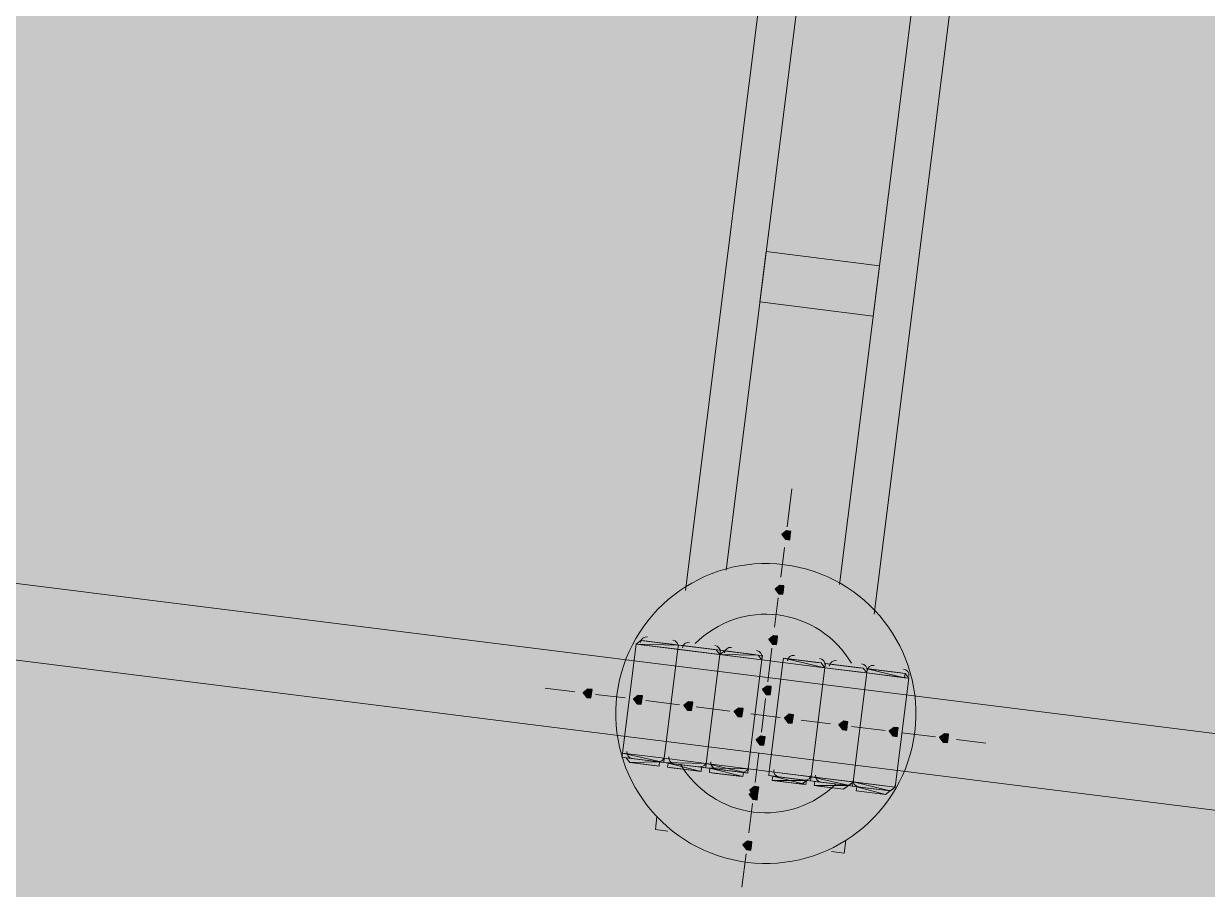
# Model space of a CAD drawing. Header units: metres. Extents: x -4 to 509425, y 7549 to 4732445.
# Drawn here: x 476014.522 to 476016.893, y 4719745.12 to 4719746.855 of the extents above; entities that cross this region are included whole.
import ezdxf

# ---------------------------------------------------------------- set-up
doc = ezdxf.new("R2010")
doc.units = ezdxf.units.M
doc.header["$LTSCALE"] = 0.01
doc.header["$MEASUREMENT"] = 0
doc.layers.get('0').update_dxf_attribs({"lineweight": 0})
doc.layers.add('_SUBESTACIÓN', color=1, linetype='Continuous')
doc.layers.add('SUBESTACION LA VID', color=253, linetype='Continuous')

# ---------------------------------------------------------------- blocks, each defined once
blk = doc.blocks.new('A$Cfff6051d')
at = {"layer": 'SUBESTACION LA VID', "transparency": 33554687}
h = blk.add_hatch(color=256, dxfattribs=at)
h.dxf.hatch_style = 2
h.paths.add_polyline_path([(476016.0575, 4719745.8291), (476016.0586, 4719745.8375), (476016.0502, 4719745.8385), (476016.0407, 4719745.8312), (476016.0481, 4719745.8217), (476016.0565, 4719745.8207)])
h = blk.add_hatch(color=256, dxfattribs=at)
h.dxf.hatch_style = 2
h.paths.add_polyline_path([(476016.0575, 4719745.8291), (476016.0586, 4719745.8375), (476016.0502, 4719745.8385), (476016.0407, 4719745.8312), (476016.0481, 4719745.8217), (476016.0565, 4719745.8207)])
h = blk.add_hatch(color=256, dxfattribs=at)
h.dxf.hatch_style = 2
h.paths.add_polyline_path([(476016.0438, 4719745.7199), (476016.0449, 4719745.7283), (476016.0365, 4719745.7293), (476016.027, 4719745.722), (476016.0344, 4719745.7125), (476016.0428, 4719745.7115)])
h = blk.add_hatch(color=256, dxfattribs=at)
h.dxf.hatch_style = 2
h.paths.add_polyline_path([(476016.0438, 4719745.7199), (476016.0449, 4719745.7283), (476016.0365, 4719745.7293), (476016.027, 4719745.722), (476016.0344, 4719745.7125), (476016.0428, 4719745.7115)])
h = blk.add_hatch(color=256, dxfattribs=at)
h.dxf.hatch_style = 2
h.paths.add_polyline_path([(476016.0312, 4719745.6191), (476016.0322, 4719745.6275), (476016.0238, 4719745.6285), (476016.0144, 4719745.6212), (476016.0217, 4719745.6117), (476016.0301, 4719745.6107)])
h = blk.add_hatch(color=256, dxfattribs=at)
h.dxf.hatch_style = 2
h.paths.add_polyline_path([(476016.0312, 4719745.6191), (476016.0322, 4719745.6275), (476016.0238, 4719745.6285), (476016.0144, 4719745.6212), (476016.0217, 4719745.6117), (476016.0301, 4719745.6107)])
h = blk.add_hatch(color=256, dxfattribs=at)
h.dxf.hatch_style = 2
h.paths.add_polyline_path([(476016.0186, 4719745.5183), (476016.0196, 4719745.5267), (476016.0112, 4719745.5277), (476016.0018, 4719745.5204), (476016.0091, 4719745.5109), (476016.0175, 4719745.5099)])
h = blk.add_hatch(color=256, dxfattribs=at)
h.dxf.hatch_style = 2
h.paths.add_polyline_path([(476016.0186, 4719745.5183), (476016.0196, 4719745.5267), (476016.0112, 4719745.5277), (476016.0018, 4719745.5204), (476016.0091, 4719745.5109), (476016.0175, 4719745.5099)])
h = blk.add_hatch(color=256, dxfattribs=at)
h.dxf.hatch_style = 2
h.paths.add_polyline_path([(476015.6594, 4719745.5121), (476015.6605, 4719745.5205), (476015.6521, 4719745.5215), (476015.6426, 4719745.5142), (476015.65, 4719745.5047), (476015.6584, 4719745.5037)])
h = blk.add_hatch(color=256, dxfattribs=at)
h.dxf.hatch_style = 2
h.paths.add_polyline_path([(476015.6594, 4719745.5121), (476015.6605, 4719745.5205), (476015.6521, 4719745.5215), (476015.6426, 4719745.5142), (476015.65, 4719745.5047), (476015.6584, 4719745.5037)])
h = blk.add_hatch(color=256, dxfattribs=at)
h.dxf.hatch_style = 2
h.paths.add_polyline_path([(476015.7602, 4719745.4995), (476015.7613, 4719745.5079), (476015.7529, 4719745.5089), (476015.7434, 4719745.5016), (476015.7508, 4719745.4921), (476015.7592, 4719745.4911)])
h = blk.add_hatch(color=256, dxfattribs=at)
h.dxf.hatch_style = 2
h.paths.add_polyline_path([(476015.7602, 4719745.4995), (476015.7613, 4719745.5079), (476015.7529, 4719745.5089), (476015.7434, 4719745.5016), (476015.7508, 4719745.4921), (476015.7592, 4719745.4911)])
h = blk.add_hatch(color=256, dxfattribs=at)
h.dxf.hatch_style = 2
h.paths.add_polyline_path([(476015.861, 4719745.4868), (476015.8621, 4719745.4952), (476015.8537, 4719745.4963), (476015.8442, 4719745.4889), (476015.8516, 4719745.4795), (476015.86, 4719745.4784)])
h = blk.add_hatch(color=256, dxfattribs=at)
h.dxf.hatch_style = 2
h.paths.add_polyline_path([(476015.861, 4719745.4868), (476015.8621, 4719745.4952), (476015.8537, 4719745.4963), (476015.8442, 4719745.4889), (476015.8516, 4719745.4795), (476015.86, 4719745.4784)])
h = blk.add_hatch(color=256, dxfattribs=at)
h.dxf.hatch_style = 2
h.paths.add_polyline_path([(476015.9618, 4719745.4742), (476015.9629, 4719745.4826), (476015.9545, 4719745.4836), (476015.945, 4719745.4763), (476015.9524, 4719745.4668), (476015.9608, 4719745.4658)])
h = blk.add_hatch(color=256, dxfattribs=at)
h.dxf.hatch_style = 2
h.paths.add_polyline_path([(476015.9618, 4719745.4742), (476015.9629, 4719745.4826), (476015.9545, 4719745.4836), (476015.945, 4719745.4763), (476015.9524, 4719745.4668), (476015.9608, 4719745.4658)])
h = blk.add_hatch(color=256, dxfattribs=at)
h.dxf.hatch_style = 2
h.paths.add_polyline_path([(476016.0626, 4719745.4615), (476016.0637, 4719745.4699), (476016.0553, 4719745.471), (476016.0458, 4719745.4636), (476016.0532, 4719745.4542), (476016.0616, 4719745.4531)])
h = blk.add_hatch(color=256, dxfattribs=at)
h.dxf.hatch_style = 2
h.paths.add_polyline_path([(476016.0626, 4719745.4615), (476016.0637, 4719745.4699), (476016.0553, 4719745.471), (476016.0458, 4719745.4636), (476016.0532, 4719745.4542), (476016.0616, 4719745.4531)])
h = blk.add_hatch(color=256, dxfattribs=at)
h.dxf.hatch_style = 2
h.paths.add_polyline_path([(476016.1718, 4719745.4478), (476016.1729, 4719745.4562), (476016.1645, 4719745.4573), (476016.155, 4719745.45), (476016.1624, 4719745.4405), (476016.1708, 4719745.4394)])
h = blk.add_hatch(color=256, dxfattribs=at)
h.dxf.hatch_style = 2
h.paths.add_polyline_path([(476016.1718, 4719745.4478), (476016.1729, 4719745.4562), (476016.1645, 4719745.4573), (476016.155, 4719745.45), (476016.1624, 4719745.4405), (476016.1708, 4719745.4394)])
h = blk.add_hatch(color=256, dxfattribs=at)
h.dxf.hatch_style = 2
h.paths.add_polyline_path([(476016.0059, 4719745.4175), (476016.007, 4719745.4259), (476015.9986, 4719745.4269), (476015.9891, 4719745.4196), (476015.9965, 4719745.4101), (476016.0049, 4719745.4091)])
h = blk.add_hatch(color=256, dxfattribs=at)
h.dxf.hatch_style = 2
h.paths.add_polyline_path([(476016.0059, 4719745.4175), (476016.007, 4719745.4259), (476015.9986, 4719745.4269), (476015.9891, 4719745.4196), (476015.9965, 4719745.4101), (476016.0049, 4719745.4091)])
h = blk.add_hatch(color=256, dxfattribs=at)
h.dxf.hatch_style = 2
h.paths.add_polyline_path([(476016.2726, 4719745.4352), (476016.2737, 4719745.4436), (476016.2653, 4719745.4447), (476016.2558, 4719745.4373), (476016.2632, 4719745.4279), (476016.2716, 4719745.4268)])
h = blk.add_hatch(color=256, dxfattribs=at)
h.dxf.hatch_style = 2
h.paths.add_polyline_path([(476016.2726, 4719745.4352), (476016.2737, 4719745.4436), (476016.2653, 4719745.4447), (476016.2558, 4719745.4373), (476016.2632, 4719745.4279), (476016.2716, 4719745.4268)])
h = blk.add_hatch(color=256, dxfattribs=at)
h.dxf.hatch_style = 2
h.paths.add_polyline_path([(476016.3735, 4719745.4226), (476016.3745, 4719745.431), (476016.3661, 4719745.432), (476016.3567, 4719745.4247), (476016.364, 4719745.4152), (476016.3724, 4719745.4142)])
h = blk.add_hatch(color=256, dxfattribs=at)
h.dxf.hatch_style = 2
h.paths.add_polyline_path([(476016.3735, 4719745.4226), (476016.3745, 4719745.431), (476016.3661, 4719745.432), (476016.3567, 4719745.4247), (476016.364, 4719745.4152), (476016.3724, 4719745.4142)])
h = blk.add_hatch(color=256, dxfattribs=at)
h.dxf.hatch_style = 2
h.paths.add_polyline_path([(476015.9922, 4719745.3083), (476015.9933, 4719745.3167), (476015.9849, 4719745.3177), (476015.9754, 4719745.3104), (476015.9828, 4719745.3009), (476015.9912, 4719745.2999)])
h = blk.add_hatch(color=256, dxfattribs=at)
h.dxf.hatch_style = 2
h.paths.add_polyline_path([(476015.9933, 4719745.3167), (476015.9943, 4719745.3251), (476015.9859, 4719745.3261), (476015.9765, 4719745.3188), (476015.9838, 4719745.3093), (476015.9922, 4719745.3083)])
h = blk.add_hatch(color=256, dxfattribs=at)
h.dxf.hatch_style = 2
h.paths.add_polyline_path([(476015.9796, 4719745.2074), (476015.9806, 4719745.2158), (476015.9722, 4719745.2169), (476015.9628, 4719745.2096), (476015.9701, 4719745.2001), (476015.9785, 4719745.199)])
h = blk.add_hatch(color=256, dxfattribs=at)
h.dxf.hatch_style = 2
h.paths.add_polyline_path([(476015.9796, 4719745.2074), (476015.9806, 4719745.2158), (476015.9722, 4719745.2169), (476015.9628, 4719745.2096), (476015.9701, 4719745.2001), (476015.9785, 4719745.199)])
at = {"layer": 'SUBESTACION LA VID', "lineweight": 15}
for p, q in [((476070.5903, 4719738.7022), (475974.8433, 4719750.706)), ((476070.5713, 4719738.551), (475974.8243, 4719750.5548)), ((476015.8475, 4719745.7189), (476016.2255, 4719748.7346)), ((476015.8475, 4719745.7189), (476016.2255, 4719748.7346)), ((476016.2959, 4719748.6831), (476015.9294, 4719745.7598)), ((476016.2959, 4719748.6831), (476015.9294, 4719745.7598)), ((476016.2255, 4719745.6715), (476016.6036, 4719748.6872)), ((476016.2255, 4719745.6715), (476016.6036, 4719748.6872)), ((476016.5227, 4719748.6547), (476016.1562, 4719745.7314)), ((476016.5227, 4719748.6547), (476016.1562, 4719745.7314)), ((476016.0607, 4719745.9225), (476016.0512, 4719745.8469)), ((476016.0607, 4719745.9225), (476016.0512, 4719745.8469)), ((476016.046, 4719745.8049), (476016.0386, 4719745.7461)), ((476016.046, 4719745.8049), (476016.0386, 4719745.7461)), ((476016.0333, 4719745.7041), (476016.026, 4719745.6453)), ((476016.0333, 4719745.7041), (476016.026, 4719745.6453)), ((476015.817, 4719745.6118), (476015.7666, 4719745.6181)), ((476015.817, 4719745.6118), (476015.7666, 4719745.6181)), ((476015.7487, 4719745.6118), (476015.7213, 4719745.3934)), ((476015.7487, 4719745.6118), (476015.7213, 4719745.3934)), ((476015.8327, 4719745.6013), (476015.8053, 4719745.3829)), ((476015.8053, 4719745.3829), (476015.8327, 4719745.6013)), ((476015.8327, 4719745.6013), (476015.8053, 4719745.3829)), ((476015.8053, 4719745.3829), (476015.8327, 4719745.6013)), ((476015.901, 4719745.6013), (476015.8506, 4719745.6076)), ((476015.901, 4719745.6013), (476015.8506, 4719745.6076)), ((476015.985, 4719745.5907), (476015.9346, 4719745.597)), ((476015.985, 4719745.5907), (476015.9346, 4719745.597)), ((476016.0207, 4719745.6033), (476016.0123, 4719745.5361)), ((476016.0207, 4719745.6033), (476016.0123, 4719745.5361)), ((476015.9167, 4719745.5908), (476015.8893, 4719745.3723)), ((476015.8893, 4719745.3723), (476015.9167, 4719745.5908)), ((476015.9167, 4719745.5908), (476015.8893, 4719745.3723)), ((476015.8893, 4719745.3723), (476015.9167, 4719745.5908)), ((476015.9733, 4719745.3618), (476016.0007, 4719745.5802)), ((476015.9733, 4719745.3618), (476016.0007, 4719745.5802)), ((476016.0153, 4719745.3565), (476016.0427, 4719745.575)), ((476016.0153, 4719745.3565), (476016.0427, 4719745.575)), ((476016.0606, 4719745.5812), (476016.111, 4719745.5749)), ((476016.0606, 4719745.5812), (476016.111, 4719745.5749)), ((476016.1446, 4719745.5707), (476016.195, 4719745.5644)), ((476016.1446, 4719745.5707), (476016.195, 4719745.5644)), ((476016.1267, 4719745.5644), (476016.0994, 4719745.346)), ((476016.0994, 4719745.346), (476016.1267, 4719745.5644)), ((476016.1267, 4719745.5644), (476016.0994, 4719745.346)), ((476016.0994, 4719745.346), (476016.1267, 4719745.5644)), ((476016.2107, 4719745.5539), (476016.1834, 4719745.3355)), ((476016.1834, 4719745.3355), (476016.2107, 4719745.5539)), ((476016.2107, 4719745.5539), (476016.1834, 4719745.3355)), ((476016.1834, 4719745.3355), (476016.2107, 4719745.5539)), ((476016.2202, 4719745.5612), (476016.279, 4719745.5539)), ((476016.2202, 4719745.5612), (476016.279, 4719745.5539)), ((476015.6258, 4719745.5163), (476015.567, 4719745.5237)), ((476015.6258, 4719745.5163), (476015.567, 4719745.5237)), ((476016.2947, 4719745.5434), (476016.2674, 4719745.325)), ((476016.2947, 4719745.5434), (476016.2674, 4719745.325)), ((476015.7266, 4719745.5037), (476015.6678, 4719745.511)), ((476015.7266, 4719745.5037), (476015.6678, 4719745.511)), ((476015.8358, 4719745.49), (476015.7686, 4719745.4984)), ((476015.8358, 4719745.49), (476015.7686, 4719745.4984)), ((476016.008, 4719745.5025), (476015.9996, 4719745.4353)), ((476016.008, 4719745.5025), (476015.9996, 4719745.4353)), ((476015.9366, 4719745.4773), (476015.8694, 4719745.4858)), ((476015.9366, 4719745.4773), (476015.8694, 4719745.4858)), ((476016.0374, 4719745.4647), (476015.9786, 4719745.4721)), ((476016.0374, 4719745.4647), (476015.9786, 4719745.4721)), ((476016.1382, 4719745.4521), (476016.0794, 4719745.4594)), ((476016.1382, 4719745.4521), (476016.0794, 4719745.4594)), ((476016.2474, 4719745.4384), (476016.1802, 4719745.4468)), ((476016.2474, 4719745.4384), (476016.1802, 4719745.4468)), ((476016.3483, 4719745.4257), (476016.281, 4719745.4342)), ((476016.3483, 4719745.4257), (476016.281, 4719745.4342)), ((476016.4491, 4719745.4131), (476016.3903, 4719745.4205)), ((476016.4491, 4719745.4131), (476016.3903, 4719745.4205)), ((476015.9944, 4719745.3933), (476015.987, 4719745.3345)), ((476015.9944, 4719745.3933), (476015.987, 4719745.3345)), ((476015.736, 4719745.3745), (476015.7864, 4719745.3682)), ((476015.736, 4719745.3745), (476015.7864, 4719745.3682)), ((476015.82, 4719745.364), (476015.8704, 4719745.3577)), ((476015.82, 4719745.364), (476015.8704, 4719745.3577)), ((476015.904, 4719745.3534), (476015.9544, 4719745.3471)), ((476015.904, 4719745.3534), (476015.9544, 4719745.3471)), ((476016.0804, 4719745.3313), (476016.03, 4719745.3376)), ((476016.0804, 4719745.3313), (476016.03, 4719745.3376)), ((476016.1644, 4719745.3208), (476016.114, 4719745.3271)), ((476016.1644, 4719745.3208), (476016.114, 4719745.3271)), ((476016.2485, 4719745.3103), (476016.1896, 4719745.3176)), ((476016.2485, 4719745.3103), (476016.1896, 4719745.3176)), ((476015.9817, 4719745.2925), (476015.9743, 4719745.2337)), ((476015.9817, 4719745.2925), (476015.9743, 4719745.2337)), ((476015.9691, 4719745.1917), (476015.9607, 4719745.1245)), ((476015.9691, 4719745.1917), (476015.9607, 4719745.1245))]:
    blk.add_line(p, q, dxfattribs=at)
at = {"layer": 'SUBESTACION LA VID', "lineweight": 0}
for p, q in [((476015.7582, 4719745.6192), (476015.8254, 4719745.6107)), ((476015.7582, 4719745.6192), (476015.8254, 4719745.6107)), ((476015.7582, 4719745.6192), (476015.8254, 4719745.6107)), ((476015.7582, 4719745.6192), (476015.8254, 4719745.6107)), ((476015.7582, 4719745.6192), (476015.8254, 4719745.6107)), ((476015.7582, 4719745.6192), (476015.817, 4719745.6118)), ((476015.7582, 4719745.6192), (476015.8254, 4719745.6107)), ((476015.7582, 4719745.6192), (476015.8254, 4719745.6107)), ((476015.7582, 4719745.6192), (476015.8254, 4719745.6107)), ((476015.7582, 4719745.6192), (476015.8254, 4719745.6107)), ((476015.7582, 4719745.6192), (476015.8254, 4719745.6107)), ((476015.7582, 4719745.6192), (476015.817, 4719745.6118)), ((476015.8422, 4719745.6086), (476015.9094, 4719745.6002)), ((476015.8422, 4719745.6086), (476015.9094, 4719745.6002)), ((476015.8422, 4719745.6086), (476015.9094, 4719745.6002)), ((476015.8422, 4719745.6086), (476015.9094, 4719745.6002)), ((476015.8422, 4719745.6086), (476015.9094, 4719745.6002)), ((476015.8422, 4719745.6086), (476015.9094, 4719745.6002)), ((476015.8422, 4719745.6086), (476015.9094, 4719745.6002)), ((476015.8422, 4719745.6086), (476015.9094, 4719745.6002)), ((476015.8422, 4719745.6086), (476015.9094, 4719745.6002)), ((476015.8422, 4719745.6086), (476015.9094, 4719745.6002)), ((476015.9178, 4719745.5992), (476015.9934, 4719745.5897)), ((476015.9178, 4719745.5992), (476015.9934, 4719745.5897)), ((476015.9262, 4719745.5981), (476015.9934, 4719745.5897)), ((476015.9262, 4719745.5981), (476015.9934, 4719745.5897)), ((476015.9262, 4719745.5981), (476015.9934, 4719745.5897)), ((476015.9262, 4719745.5981), (476015.9934, 4719745.5897)), ((476015.9262, 4719745.5981), (476015.9934, 4719745.5897)), ((476015.9262, 4719745.5981), (476015.985, 4719745.5907)), ((476015.9262, 4719745.5981), (476015.9934, 4719745.5897)), ((476015.9262, 4719745.5981), (476015.9934, 4719745.5897)), ((476015.9262, 4719745.5981), (476015.9934, 4719745.5897)), ((476015.9262, 4719745.5981), (476015.9934, 4719745.5897)), ((476015.9262, 4719745.5981), (476015.9934, 4719745.5897)), ((476015.9262, 4719745.5981), (476015.985, 4719745.5907)), ((476015.9167, 4719745.5908), (476016.0007, 4719745.5802)), ((476015.9167, 4719745.5908), (476016.0007, 4719745.5802)), ((476015.9167, 4719745.5908), (476016.0007, 4719745.5802)), ((476015.9167, 4719745.5908), (476015.9934, 4719745.5897)), ((476015.9167, 4719745.5908), (476016.0007, 4719745.5802)), ((476015.9167, 4719745.5908), (476016.0007, 4719745.5802)), ((476015.9167, 4719745.5908), (476016.0007, 4719745.5802)), ((476015.9167, 4719745.5908), (476015.9934, 4719745.5897)), ((476016.0427, 4719745.575), (476016.1267, 4719745.5644)), ((476016.0427, 4719745.575), (476016.1267, 4719745.5644)), ((476016.0438, 4719745.5834), (476016.1267, 4719745.5644)), ((476016.0438, 4719745.5834), (476016.1194, 4719745.5739)), ((476016.0438, 4719745.5834), (476016.1267, 4719745.5644)), ((476016.0438, 4719745.5834), (476016.1194, 4719745.5739)), ((476016.0522, 4719745.5823), (476016.1194, 4719745.5739)), ((476016.0522, 4719745.5823), (476016.1194, 4719745.5739)), ((476016.0522, 4719745.5823), (476016.1194, 4719745.5739)), ((476016.0522, 4719745.5823), (476016.111, 4719745.5749)), ((476016.0522, 4719745.5823), (476016.111, 4719745.5749)), ((476016.0522, 4719745.5823), (476016.1194, 4719745.5739)), ((476016.0522, 4719745.5823), (476016.1194, 4719745.5739)), ((476016.0522, 4719745.5823), (476016.1194, 4719745.5739)), ((476016.0522, 4719745.5823), (476016.111, 4719745.5749)), ((476016.0522, 4719745.5823), (476016.111, 4719745.5749)), ((476016.0606, 4719745.5812), (476016.111, 4719745.5749)), ((476016.0606, 4719745.5812), (476016.111, 4719745.5749)), ((476016.1278, 4719745.5728), (476016.2034, 4719745.5633)), ((476016.1278, 4719745.5728), (476016.2034, 4719745.5633)), ((476016.1278, 4719745.5728), (476016.2034, 4719745.5633)), ((476016.1278, 4719745.5728), (476016.2034, 4719745.5633)), ((476016.1278, 4719745.5728), (476016.2034, 4719745.5633)), ((476016.1278, 4719745.5728), (476016.2034, 4719745.5633)), ((476016.1362, 4719745.5718), (476016.2034, 4719745.5633)), ((476016.1362, 4719745.5718), (476016.2034, 4719745.5633)), ((476016.1362, 4719745.5718), (476016.195, 4719745.5644)), ((476016.1362, 4719745.5718), (476016.195, 4719745.5644)), ((476016.1362, 4719745.5718), (476016.2034, 4719745.5633)), ((476016.1362, 4719745.5718), (476016.2034, 4719745.5633)), ((476016.1362, 4719745.5718), (476016.195, 4719745.5644)), ((476016.1362, 4719745.5718), (476016.195, 4719745.5644)), ((476016.1446, 4719745.5707), (476016.195, 4719745.5644)), ((476016.1446, 4719745.5707), (476016.195, 4719745.5644)), ((476016.1267, 4719745.5644), (476016.2107, 4719745.5539)), ((476016.1267, 4719745.5644), (476016.2023, 4719745.5549)), ((476016.1267, 4719745.5644), (476016.2107, 4719745.5539)), ((476016.1267, 4719745.5644), (476016.2023, 4719745.5549)), ((476016.2107, 4719745.5539), (476016.2947, 4719745.5434)), ((476016.2107, 4719745.5539), (476016.2947, 4719745.5434)), ((476016.2107, 4719745.5539), (476016.2947, 4719745.5434)), ((476016.2107, 4719745.5539), (476016.2947, 4719745.5434)), ((476016.2118, 4719745.5623), (476016.2874, 4719745.5528)), ((476016.2118, 4719745.5623), (476016.2874, 4719745.5528)), ((476016.2118, 4719745.5623), (476016.2863, 4719745.5444)), ((476016.2118, 4719745.5623), (476016.2874, 4719745.5528)), ((476016.2202, 4719745.5612), (476016.2874, 4719745.5528)), ((476016.2202, 4719745.5612), (476016.279, 4719745.5539)), ((476016.2202, 4719745.5612), (476016.279, 4719745.5539)), ((476016.2202, 4719745.5612), (476016.279, 4719745.5539)), ((476016.2202, 4719745.5612), (476016.2874, 4719745.5528)), ((476016.2202, 4719745.5612), (476016.279, 4719745.5539)), ((476016.2202, 4719745.5612), (476016.279, 4719745.5539)), ((476016.2202, 4719745.5612), (476016.279, 4719745.5539)), ((476015.8043, 4719745.3745), (476015.7213, 4719745.3934)), ((476015.8043, 4719745.3745), (476015.7213, 4719745.3934)), ((476015.7959, 4719745.3755), (476015.7287, 4719745.384)), ((476015.7959, 4719745.3755), (476015.7287, 4719745.384)), ((476015.7959, 4719745.3755), (476015.7287, 4719745.384)), ((476015.7959, 4719745.3755), (476015.7287, 4719745.384)), ((476015.7959, 4719745.3755), (476015.7287, 4719745.384)), ((476015.7959, 4719745.3755), (476015.7287, 4719745.384)), ((476015.8893, 4719745.3723), (476015.8053, 4719745.3829)), ((476015.8893, 4719745.3723), (476015.8053, 4719745.3829)), ((476015.7959, 4719745.3755), (476015.736, 4719745.3745)), ((476015.7959, 4719745.3755), (476015.736, 4719745.3745)), ((476015.8883, 4719745.3639), (476015.8043, 4719745.3745)), ((476015.8883, 4719745.3639), (476015.8043, 4719745.3745)), ((476015.8893, 4719745.3723), (476015.8043, 4719745.3745)), ((476015.8883, 4719745.3639), (476015.8043, 4719745.3745)), ((476015.8883, 4719745.3639), (476015.8043, 4719745.3745)), ((476015.8893, 4719745.3723), (476015.8043, 4719745.3745)), ((476015.8704, 4719745.3577), (476015.8116, 4719745.365)), ((476015.8788, 4719745.3566), (476015.8116, 4719745.365)), ((476015.8704, 4719745.3577), (476015.8116, 4719745.365)), ((476015.8788, 4719745.3566), (476015.8116, 4719745.365)), ((476015.8788, 4719745.3566), (476015.8127, 4719745.3734)), ((476015.8799, 4719745.365), (476015.8127, 4719745.3734)), ((476015.8799, 4719745.365), (476015.8127, 4719745.3734)), ((476015.8799, 4719745.365), (476015.8127, 4719745.3734)), ((476015.8788, 4719745.3566), (476015.8127, 4719745.3734)), ((476015.8799, 4719745.365), (476015.8127, 4719745.3734)), ((476015.8799, 4719745.365), (476015.8127, 4719745.3734)), ((476015.8799, 4719745.365), (476015.8127, 4719745.3734)), ((476015.9639, 4719745.3545), (476015.8883, 4719745.3639)), ((476015.9723, 4719745.3534), (476015.8883, 4719745.3639)), ((476015.9733, 4719745.3618), (476015.8883, 4719745.3639)), ((476015.9639, 4719745.3545), (476015.8883, 4719745.3639)), ((476015.9639, 4719745.3545), (476015.8883, 4719745.3639)), ((476015.9723, 4719745.3534), (476015.8883, 4719745.3639)), ((476015.9723, 4719745.3534), (476015.8883, 4719745.3639)), ((476015.9733, 4719745.3618), (476015.8893, 4719745.3723)), ((476015.9628, 4719745.3461), (476015.8967, 4719745.3629)), ((476015.9639, 4719745.3545), (476015.8967, 4719745.3629)), ((476015.9639, 4719745.3545), (476015.8967, 4719745.3629)), ((476015.9639, 4719745.3545), (476015.8967, 4719745.3629)), ((476015.9628, 4719745.3461), (476015.8967, 4719745.3629)), ((476015.9639, 4719745.3545), (476015.8967, 4719745.3629)), ((476015.9639, 4719745.3545), (476015.8967, 4719745.3629)), ((476016.0983, 4719745.3376), (476016.0143, 4719745.3481)), ((476016.0983, 4719745.3376), (476016.0143, 4719745.3481)), ((476016.0804, 4719745.3313), (476016.0216, 4719745.3387)), ((476016.0804, 4719745.3313), (476016.0216, 4719745.3387)), ((476016.0899, 4719745.3387), (476016.0227, 4719745.3471)), ((476016.0899, 4719745.3387), (476016.0227, 4719745.3471)), ((476016.0899, 4719745.3387), (476016.0227, 4719745.3471)), ((476016.0899, 4719745.3387), (476016.0227, 4719745.3471)), ((476016.1739, 4719745.3281), (476016.0983, 4719745.3376)), ((476016.1739, 4719745.3281), (476016.0983, 4719745.3376)), ((476016.1739, 4719745.3281), (476016.0983, 4719745.3376)), ((476016.1739, 4719745.3281), (476016.0983, 4719745.3376)), ((476016.1739, 4719745.3281), (476016.0983, 4719745.3376)), ((476016.1739, 4719745.3281), (476016.0983, 4719745.3376)), ((476016.1644, 4719745.3208), (476016.1056, 4719745.3282)), ((476016.1739, 4719745.3281), (476016.1056, 4719745.3282)), ((476016.1644, 4719745.3208), (476016.1056, 4719745.3282)), ((476016.1739, 4719745.3281), (476016.1056, 4719745.3282)), ((476016.1644, 4719745.3208), (476016.114, 4719745.3271)), ((476016.1644, 4719745.3208), (476016.114, 4719745.3271)), ((476016.2579, 4719745.3176), (476016.1823, 4719745.3271)), ((476016.2579, 4719745.3176), (476016.1823, 4719745.3271)), ((476016.2579, 4719745.3176), (476016.1823, 4719745.3271)), ((476016.2579, 4719745.3176), (476016.1823, 4719745.3271)), ((476016.2579, 4719745.3176), (476016.1823, 4719745.3271)), ((476016.2579, 4719745.3176), (476016.1823, 4719745.3271)), ((476016.2485, 4719745.3103), (476016.1896, 4719745.3176)), ((476016.2485, 4719745.3103), (476016.1896, 4719745.3176)), ((476016.2485, 4719745.3103), (476016.1896, 4719745.3176)), ((476016.2485, 4719745.3103), (476016.1896, 4719745.3176)), ((476016.2485, 4719745.3103), (476016.1907, 4719745.326)), ((476016.2579, 4719745.3176), (476016.1907, 4719745.326)), ((476016.2579, 4719745.3176), (476016.1907, 4719745.326)), ((476016.2485, 4719745.3103), (476016.1907, 4719745.326)), ((476016.2579, 4719745.3176), (476016.1907, 4719745.326)), ((476016.2579, 4719745.3176), (476016.1907, 4719745.326))]:
    blk.add_line(p, q, dxfattribs=at)
at = {"layer": 'SUBESTACION LA VID', "lineweight": 15}
for points in [[(476070.5713, 4719738.551), (476070.5903, 4719738.7022), (475974.8433, 4719750.706), (475974.8243, 4719750.5548), (476070.5713, 4719738.551)], [(476015.9968, 4719746.2974), (476016.0094, 4719746.3982), (476016.2362, 4719746.3698), (476016.2236, 4719746.269), (476015.9968, 4719746.2974)], [(476015.9968, 4719746.2974), (476016.0094, 4719746.3982), (476016.2362, 4719746.3698), (476016.2236, 4719746.269), (476015.9968, 4719746.2974)], [(476015.8674, 4719745.6055), (476015.8506, 4719745.6076), (476015.8422, 4719745.6086), (476015.8338, 4719745.6097), (476015.8327, 4719745.6013), (476015.8338, 4719745.6097), (476015.8254, 4719745.6107), (476015.817, 4719745.6118), (476015.7666, 4719745.6181), (476015.7582, 4719745.6192), (476015.7487, 4719745.6118), (476015.7213, 4719745.3934), (476015.7203, 4719745.385), (476015.7287, 4719745.384), (476015.736, 4719745.3745), (476015.7864, 4719745.3682), (476015.7948, 4719745.3671), (476015.7959, 4719745.3755), (476015.8043, 4719745.3745), (476015.8053, 4719745.3829), (476015.8043, 4719745.3745), (476015.8127, 4719745.3734), (476015.8116, 4719745.365), (476015.82, 4719745.364), (476015.8704, 4719745.3577), (476015.8788, 4719745.3566), (476015.8799, 4719745.365), (476015.8883, 4719745.3639), (476015.8893, 4719745.3723), (476015.8883, 4719745.3639), (476015.8967, 4719745.3629), (476015.8956, 4719745.3545), (476015.904, 4719745.3534), (476015.9544, 4719745.3471), (476015.9628, 4719745.3461), (476015.9639, 4719745.3545), (476015.9723, 4719745.3534), (476015.9733, 4719745.3618), (476016.0153, 4719745.3565), (476016.0143, 4719745.3481), (476016.0227, 4719745.3471), (476016.0216, 4719745.3387), (476016.03, 4719745.3376), (476016.0804, 4719745.3313), (476016.0899, 4719745.3387), (476016.0983, 4719745.3376), (476016.0994, 4719745.346), (476016.0983, 4719745.3376), (476016.1067, 4719745.3366), (476016.1056, 4719745.3282), (476016.114, 4719745.3271), (476016.1644, 4719745.3208), (476016.1739, 4719745.3281), (476016.1834, 4719745.3355), (476016.1823, 4719745.3271), (476016.1907, 4719745.326), (476016.1896, 4719745.3176), (476016.2485, 4719745.3103), (476016.2579, 4719745.3176), (476016.2674, 4719745.325), (476016.2947, 4719745.5434), (476016.2874, 4719745.5528), (476016.279, 4719745.5539), (476016.2202, 4719745.5612), (476016.2118, 4719745.5623), (476016.2107, 4719745.5539), (476016.2034, 4719745.5633), (476016.195, 4719745.5644), (476016.1446, 4719745.5707), (476016.1362, 4719745.5718), (476016.1278, 4719745.5728), (476016.1267, 4719745.5644), (476016.1194, 4719745.5739), (476016.111, 4719745.5749), (476016.0606, 4719745.5812), (476016.0522, 4719745.5823), (476016.0438, 4719745.5834), (476016.0427, 4719745.575), (476016.0007, 4719745.5802), (476016.0018, 4719745.5886), (476015.9934, 4719745.5897), (476015.985, 4719745.5907), (476015.9346, 4719745.597), (476015.9262, 4719745.5981), (476015.9167, 4719745.5908), (476015.9094, 4719745.6002), (476015.901, 4719745.6013), (476015.8674, 4719745.6055)], [(476015.8674, 4719745.6055), (476015.8506, 4719745.6076), (476015.8422, 4719745.6086), (476015.8338, 4719745.6097), (476015.8327, 4719745.6013), (476015.8338, 4719745.6097), (476015.8254, 4719745.6107), (476015.817, 4719745.6118), (476015.7666, 4719745.6181), (476015.7582, 4719745.6192), (476015.7487, 4719745.6118), (476015.7213, 4719745.3934), (476015.7203, 4719745.385), (476015.7287, 4719745.384), (476015.736, 4719745.3745), (476015.7864, 4719745.3682), (476015.7948, 4719745.3671), (476015.7959, 4719745.3755), (476015.8043, 4719745.3745), (476015.8053, 4719745.3829), (476015.8043, 4719745.3745), (476015.8127, 4719745.3734), (476015.8116, 4719745.365), (476015.82, 4719745.364), (476015.8704, 4719745.3577), (476015.8788, 4719745.3566), (476015.8799, 4719745.365), (476015.8883, 4719745.3639), (476015.8893, 4719745.3723), (476015.8883, 4719745.3639), (476015.8967, 4719745.3629), (476015.8956, 4719745.3545), (476015.904, 4719745.3534), (476015.9544, 4719745.3471), (476015.9628, 4719745.3461), (476015.9639, 4719745.3545), (476015.9723, 4719745.3534), (476015.9733, 4719745.3618), (476016.0153, 4719745.3565), (476016.0143, 4719745.3481), (476016.0227, 4719745.3471), (476016.0216, 4719745.3387), (476016.03, 4719745.3376), (476016.0804, 4719745.3313), (476016.0888, 4719745.3303), (476016.0899, 4719745.3387), (476016.0983, 4719745.3376), (476016.0994, 4719745.346), (476016.0983, 4719745.3376), (476016.1067, 4719745.3366), (476016.1056, 4719745.3282), (476016.114, 4719745.3271), (476016.1644, 4719745.3208), (476016.1739, 4719745.3281), (476016.1823, 4719745.3271), (476016.1834, 4719745.3355), (476016.1823, 4719745.3271), (476016.1907, 4719745.326), (476016.1896, 4719745.3176), (476016.2485, 4719745.3103), (476016.2579, 4719745.3176), (476016.2674, 4719745.325), (476016.2947, 4719745.5434), (476016.2863, 4719745.5444), (476016.2874, 4719745.5528), (476016.279, 4719745.5539), (476016.2202, 4719745.5612), (476016.2118, 4719745.5623), (476016.2107, 4719745.5539), (476016.2034, 4719745.5633), (476016.195, 4719745.5644), (476016.1446, 4719745.5707), (476016.1362, 4719745.5718), (476016.1278, 4719745.5728), (476016.1267, 4719745.5644), (476016.1194, 4719745.5739), (476016.111, 4719745.5749), (476016.0606, 4719745.5812), (476016.0522, 4719745.5823), (476016.0438, 4719745.5834), (476016.0427, 4719745.575), (476016.0007, 4719745.5802), (476015.9934, 4719745.5897), (476015.985, 4719745.5907), (476015.9346, 4719745.597), (476015.9262, 4719745.5981), (476015.9178, 4719745.5992), (476015.9167, 4719745.5908), (476015.9094, 4719745.6002), (476015.901, 4719745.6013), (476015.8674, 4719745.6055)], [(476015.8126, 4719745.2369), (476015.7874, 4719745.2401), (476015.7906, 4719745.2653)], [(476015.8126, 4719745.2369), (476015.7874, 4719745.2401), (476015.7906, 4719745.2653)], [(476016.1402, 4719745.1958), (476016.1654, 4719745.1927), (476016.1686, 4719745.2179)], [(476016.1402, 4719745.1958), (476016.1654, 4719745.1927), (476016.1686, 4719745.2179)]]:
    blk.add_lwpolyline(points, dxfattribs=at)
at = {"layer": 'SUBESTACION LA VID'}
for points in [[(476016.0575, 4719745.8291), (476016.0586, 4719745.8375), (476016.0502, 4719745.8385), (476016.0407, 4719745.8312), (476016.0481, 4719745.8217), (476016.0565, 4719745.8207)], [(476016.0575, 4719745.8291), (476016.0586, 4719745.8375), (476016.0502, 4719745.8385), (476016.0407, 4719745.8312), (476016.0481, 4719745.8217), (476016.0565, 4719745.8207)], [(476016.0438, 4719745.7199), (476016.0449, 4719745.7283), (476016.0365, 4719745.7293), (476016.027, 4719745.722), (476016.0344, 4719745.7125), (476016.0428, 4719745.7115)], [(476016.0438, 4719745.7199), (476016.0449, 4719745.7283), (476016.0365, 4719745.7293), (476016.027, 4719745.722), (476016.0344, 4719745.7125), (476016.0428, 4719745.7115)], [(476016.0312, 4719745.6191), (476016.0322, 4719745.6275), (476016.0238, 4719745.6285), (476016.0144, 4719745.6212), (476016.0217, 4719745.6117), (476016.0301, 4719745.6107)], [(476016.0312, 4719745.6191), (476016.0322, 4719745.6275), (476016.0238, 4719745.6285), (476016.0144, 4719745.6212), (476016.0217, 4719745.6117), (476016.0301, 4719745.6107)], [(476016.0186, 4719745.5183), (476016.0196, 4719745.5267), (476016.0112, 4719745.5277), (476016.0018, 4719745.5204), (476016.0091, 4719745.5109), (476016.0175, 4719745.5099)], [(476016.0186, 4719745.5183), (476016.0196, 4719745.5267), (476016.0112, 4719745.5277), (476016.0018, 4719745.5204), (476016.0091, 4719745.5109), (476016.0175, 4719745.5099)], [(476015.6594, 4719745.5121), (476015.6605, 4719745.5205), (476015.6521, 4719745.5215), (476015.6426, 4719745.5142), (476015.65, 4719745.5047), (476015.6584, 4719745.5037)], [(476015.6594, 4719745.5121), (476015.6605, 4719745.5205), (476015.6521, 4719745.5215), (476015.6426, 4719745.5142), (476015.65, 4719745.5047), (476015.6584, 4719745.5037)], [(476015.7602, 4719745.4995), (476015.7613, 4719745.5079), (476015.7529, 4719745.5089), (476015.7434, 4719745.5016), (476015.7508, 4719745.4921), (476015.7592, 4719745.4911)], [(476015.7602, 4719745.4995), (476015.7613, 4719745.5079), (476015.7529, 4719745.5089), (476015.7434, 4719745.5016), (476015.7508, 4719745.4921), (476015.7592, 4719745.4911)], [(476015.861, 4719745.4868), (476015.8621, 4719745.4952), (476015.8537, 4719745.4963), (476015.8442, 4719745.4889), (476015.8516, 4719745.4795), (476015.86, 4719745.4784)], [(476015.861, 4719745.4868), (476015.8621, 4719745.4952), (476015.8537, 4719745.4963), (476015.8442, 4719745.4889), (476015.8516, 4719745.4795), (476015.86, 4719745.4784)], [(476015.9618, 4719745.4742), (476015.9629, 4719745.4826), (476015.9545, 4719745.4836), (476015.945, 4719745.4763), (476015.9524, 4719745.4668), (476015.9608, 4719745.4658)], [(476015.9618, 4719745.4742), (476015.9629, 4719745.4826), (476015.9545, 4719745.4836), (476015.945, 4719745.4763), (476015.9524, 4719745.4668), (476015.9608, 4719745.4658)], [(476016.0626, 4719745.4615), (476016.0637, 4719745.4699), (476016.0553, 4719745.471), (476016.0458, 4719745.4636), (476016.0532, 4719745.4542), (476016.0616, 4719745.4531)], [(476016.0626, 4719745.4615), (476016.0637, 4719745.4699), (476016.0553, 4719745.471), (476016.0458, 4719745.4636), (476016.0532, 4719745.4542), (476016.0616, 4719745.4531)], [(476016.1718, 4719745.4478), (476016.1729, 4719745.4562), (476016.1645, 4719745.4573), (476016.155, 4719745.45), (476016.1624, 4719745.4405), (476016.1708, 4719745.4394)], [(476016.1718, 4719745.4478), (476016.1729, 4719745.4562), (476016.1645, 4719745.4573), (476016.155, 4719745.45), (476016.1624, 4719745.4405), (476016.1708, 4719745.4394)], [(476016.0059, 4719745.4175), (476016.007, 4719745.4259), (476015.9986, 4719745.4269), (476015.9891, 4719745.4196), (476015.9965, 4719745.4101), (476016.0049, 4719745.4091)], [(476016.0059, 4719745.4175), (476016.007, 4719745.4259), (476015.9986, 4719745.4269), (476015.9891, 4719745.4196), (476015.9965, 4719745.4101), (476016.0049, 4719745.4091)], [(476016.2726, 4719745.4352), (476016.2737, 4719745.4436), (476016.2653, 4719745.4447), (476016.2558, 4719745.4373), (476016.2632, 4719745.4279), (476016.2716, 4719745.4268)], [(476016.2726, 4719745.4352), (476016.2737, 4719745.4436), (476016.2653, 4719745.4447), (476016.2558, 4719745.4373), (476016.2632, 4719745.4279), (476016.2716, 4719745.4268)], [(476016.3735, 4719745.4226), (476016.3745, 4719745.431), (476016.3661, 4719745.432), (476016.3567, 4719745.4247), (476016.364, 4719745.4152), (476016.3724, 4719745.4142)], [(476016.3735, 4719745.4226), (476016.3745, 4719745.431), (476016.3661, 4719745.432), (476016.3567, 4719745.4247), (476016.364, 4719745.4152), (476016.3724, 4719745.4142)], [(476015.9922, 4719745.3083), (476015.9933, 4719745.3167), (476015.9849, 4719745.3177), (476015.9754, 4719745.3104), (476015.9828, 4719745.3009), (476015.9912, 4719745.2999)], [(476015.9933, 4719745.3167), (476015.9943, 4719745.3251), (476015.9859, 4719745.3261), (476015.9765, 4719745.3188), (476015.9838, 4719745.3093), (476015.9922, 4719745.3083)], [(476015.9796, 4719745.2074), (476015.9806, 4719745.2158), (476015.9722, 4719745.2169), (476015.9628, 4719745.2096), (476015.9701, 4719745.2001), (476015.9785, 4719745.199)], [(476015.9796, 4719745.2074), (476015.9806, 4719745.2158), (476015.9722, 4719745.2169), (476015.9628, 4719745.2096), (476015.9701, 4719745.2001), (476015.9785, 4719745.199)]]:
    blk.add_lwpolyline(points, close=True, dxfattribs=at)
at = {"layer": 'SUBESTACION LA VID', "lineweight": 0}
for points in [[(476016.0575, 4719745.8291), (476016.0586, 4719745.8375), (476016.0502, 4719745.8385), (476016.0407, 4719745.8312), (476016.0481, 4719745.8217), (476016.0565, 4719745.8207)], [(476016.0575, 4719745.8291), (476016.0586, 4719745.8375), (476016.0502, 4719745.8385), (476016.0407, 4719745.8312), (476016.0481, 4719745.8217), (476016.0565, 4719745.8207)], [(476016.0438, 4719745.7199), (476016.0449, 4719745.7283), (476016.0365, 4719745.7293), (476016.027, 4719745.722), (476016.0344, 4719745.7125), (476016.0428, 4719745.7115)], [(476016.0438, 4719745.7199), (476016.0449, 4719745.7283), (476016.0365, 4719745.7293), (476016.027, 4719745.722), (476016.0344, 4719745.7125), (476016.0428, 4719745.7115)], [(476016.0312, 4719745.6191), (476016.0322, 4719745.6275), (476016.0238, 4719745.6285), (476016.0144, 4719745.6212), (476016.0217, 4719745.6117), (476016.0301, 4719745.6107)], [(476016.0312, 4719745.6191), (476016.0322, 4719745.6275), (476016.0238, 4719745.6285), (476016.0144, 4719745.6212), (476016.0217, 4719745.6117), (476016.0301, 4719745.6107)], [(476016.0186, 4719745.5183), (476016.0196, 4719745.5267), (476016.0112, 4719745.5277), (476016.0018, 4719745.5204), (476016.0091, 4719745.5109), (476016.0175, 4719745.5099)], [(476016.0186, 4719745.5183), (476016.0196, 4719745.5267), (476016.0112, 4719745.5277), (476016.0018, 4719745.5204), (476016.0091, 4719745.5109), (476016.0175, 4719745.5099)], [(476015.6594, 4719745.5121), (476015.6605, 4719745.5205), (476015.6521, 4719745.5215), (476015.6426, 4719745.5142), (476015.65, 4719745.5047), (476015.6584, 4719745.5037)], [(476015.6594, 4719745.5121), (476015.6605, 4719745.5205), (476015.6521, 4719745.5215), (476015.6426, 4719745.5142), (476015.65, 4719745.5047), (476015.6584, 4719745.5037)], [(476015.7602, 4719745.4995), (476015.7613, 4719745.5079), (476015.7529, 4719745.5089), (476015.7434, 4719745.5016), (476015.7508, 4719745.4921), (476015.7592, 4719745.4911)], [(476015.7602, 4719745.4995), (476015.7613, 4719745.5079), (476015.7529, 4719745.5089), (476015.7434, 4719745.5016), (476015.7508, 4719745.4921), (476015.7592, 4719745.4911)], [(476015.861, 4719745.4868), (476015.8621, 4719745.4952), (476015.8537, 4719745.4963), (476015.8442, 4719745.4889), (476015.8516, 4719745.4795), (476015.86, 4719745.4784)], [(476015.861, 4719745.4868), (476015.8621, 4719745.4952), (476015.8537, 4719745.4963), (476015.8442, 4719745.4889), (476015.8516, 4719745.4795), (476015.86, 4719745.4784)], [(476015.9618, 4719745.4742), (476015.9629, 4719745.4826), (476015.9545, 4719745.4836), (476015.945, 4719745.4763), (476015.9524, 4719745.4668), (476015.9608, 4719745.4658)], [(476015.9618, 4719745.4742), (476015.9629, 4719745.4826), (476015.9545, 4719745.4836), (476015.945, 4719745.4763), (476015.9524, 4719745.4668), (476015.9608, 4719745.4658)], [(476016.0626, 4719745.4615), (476016.0637, 4719745.4699), (476016.0553, 4719745.471), (476016.0458, 4719745.4636), (476016.0532, 4719745.4542), (476016.0616, 4719745.4531)], [(476016.0626, 4719745.4615), (476016.0637, 4719745.4699), (476016.0553, 4719745.471), (476016.0458, 4719745.4636), (476016.0532, 4719745.4542), (476016.0616, 4719745.4531)], [(476016.1718, 4719745.4478), (476016.1729, 4719745.4562), (476016.1645, 4719745.4573), (476016.155, 4719745.45), (476016.1624, 4719745.4405), (476016.1708, 4719745.4394)], [(476016.1718, 4719745.4478), (476016.1729, 4719745.4562), (476016.1645, 4719745.4573), (476016.155, 4719745.45), (476016.1624, 4719745.4405), (476016.1708, 4719745.4394)], [(476016.0059, 4719745.4175), (476016.007, 4719745.4259), (476015.9986, 4719745.4269), (476015.9891, 4719745.4196), (476015.9965, 4719745.4101), (476016.0049, 4719745.4091)], [(476016.0059, 4719745.4175), (476016.007, 4719745.4259), (476015.9986, 4719745.4269), (476015.9891, 4719745.4196), (476015.9965, 4719745.4101), (476016.0049, 4719745.4091)], [(476016.2726, 4719745.4352), (476016.2737, 4719745.4436), (476016.2653, 4719745.4447), (476016.2558, 4719745.4373), (476016.2632, 4719745.4279), (476016.2716, 4719745.4268)], [(476016.2726, 4719745.4352), (476016.2737, 4719745.4436), (476016.2653, 4719745.4447), (476016.2558, 4719745.4373), (476016.2632, 4719745.4279), (476016.2716, 4719745.4268)], [(476016.3735, 4719745.4226), (476016.3745, 4719745.431), (476016.3661, 4719745.432), (476016.3567, 4719745.4247), (476016.364, 4719745.4152), (476016.3724, 4719745.4142)], [(476016.3735, 4719745.4226), (476016.3745, 4719745.431), (476016.3661, 4719745.432), (476016.3567, 4719745.4247), (476016.364, 4719745.4152), (476016.3724, 4719745.4142)], [(476015.9922, 4719745.3083), (476015.9933, 4719745.3167), (476015.9849, 4719745.3177), (476015.9754, 4719745.3104), (476015.9828, 4719745.3009), (476015.9912, 4719745.2999)], [(476015.9933, 4719745.3167), (476015.9943, 4719745.3251), (476015.9859, 4719745.3261), (476015.9765, 4719745.3188), (476015.9838, 4719745.3093), (476015.9922, 4719745.3083)], [(476015.9796, 4719745.2074), (476015.9806, 4719745.2158), (476015.9722, 4719745.2169), (476015.9628, 4719745.2096), (476015.9701, 4719745.2001), (476015.9785, 4719745.199)], [(476015.9796, 4719745.2074), (476015.9806, 4719745.2158), (476015.9722, 4719745.2169), (476015.9628, 4719745.2096), (476015.9701, 4719745.2001), (476015.9785, 4719745.199)]]:
    blk.add_lwpolyline(points, close=True, dxfattribs=at)
for points in [[(476015.7582, 4719745.6192), (476015.8338, 4719745.6097), (476015.9094, 4719745.6002)], [(476015.7582, 4719745.6192), (476015.8338, 4719745.6097), (476015.9094, 4719745.6002)], [(476016.0007, 4719745.5802), (476015.7487, 4719745.6118), (476015.9167, 4719745.5908)], [(476015.9167, 4719745.5908), (476015.8327, 4719745.6013), (476015.7487, 4719745.6118)], [(476015.7487, 4719745.6118), (476015.8327, 4719745.6013), (476015.9167, 4719745.5908), (476015.8327, 4719745.6013)], [(476015.7487, 4719745.6118), (476015.8327, 4719745.6013), (476015.7487, 4719745.6118)], [(476015.9178, 4719745.5992), (476015.8338, 4719745.6097), (476015.7487, 4719745.6118)], [(476016.0007, 4719745.5802), (476015.7487, 4719745.6118), (476015.9167, 4719745.5908)], [(476015.9167, 4719745.5908), (476015.8327, 4719745.6013), (476015.7487, 4719745.6118)], [(476015.7487, 4719745.6118), (476015.8327, 4719745.6013), (476015.9167, 4719745.5908), (476015.8327, 4719745.6013)], [(476015.7487, 4719745.6118), (476015.8327, 4719745.6013), (476015.7487, 4719745.6118)], [(476015.9178, 4719745.5992), (476015.8338, 4719745.6097), (476015.7487, 4719745.6118)], [(476016.0007, 4719745.5802), (476015.9167, 4719745.5908), (476015.8327, 4719745.6013)], [(476016.0007, 4719745.5802), (476015.9167, 4719745.5908), (476015.8327, 4719745.6013)], [(476015.8422, 4719745.6086), (476015.901, 4719745.6013), (476015.8506, 4719745.6076)], [(476015.8422, 4719745.6086), (476015.901, 4719745.6013), (476015.8506, 4719745.6076)], [(476016.2107, 4719745.5539), (476016.1267, 4719745.5644), (476016.0427, 4719745.575), (476016.1267, 4719745.5644)], [(476016.0427, 4719745.575), (476016.1267, 4719745.5644), (476016.2107, 4719745.5539)], [(476016.2107, 4719745.5539), (476016.1267, 4719745.5644), (476016.0427, 4719745.575), (476016.1267, 4719745.5644)], [(476016.0427, 4719745.575), (476016.1267, 4719745.5644), (476016.2107, 4719745.5539)], [(476016.2947, 4719745.5434), (476016.2107, 4719745.5539), (476016.2863, 4719745.5444)], [(476016.2947, 4719745.5434), (476016.2107, 4719745.5539), (476016.2863, 4719745.5444)], [(476016.2118, 4719745.5623), (476016.2874, 4719745.5528), (476016.2118, 4719745.5623)], [(476016.2118, 4719745.5623), (476016.2874, 4719745.5528), (476016.2118, 4719745.5623)], [(476015.7287, 4719745.384), (476015.8043, 4719745.3745), (476015.7203, 4719745.385)], [(476015.8043, 4719745.3745), (476015.7203, 4719745.385), (476015.8043, 4719745.3745)], [(476015.7287, 4719745.384), (476015.8043, 4719745.3745), (476015.7203, 4719745.385)], [(476015.8043, 4719745.3745), (476015.7203, 4719745.385), (476015.8043, 4719745.3745)], [(476015.7213, 4719745.3934), (476015.8053, 4719745.3829), (476015.9733, 4719745.3618)], [(476015.7213, 4719745.3934), (476015.8053, 4719745.3829), (476015.9733, 4719745.3618)], [(476015.8053, 4719745.3829), (476015.8893, 4719745.3723), (476015.9733, 4719745.3618), (476015.8893, 4719745.3723)], [(476015.8053, 4719745.3829), (476015.8893, 4719745.3723), (476015.9723, 4719745.3534)], [(476015.7948, 4719745.3671), (476015.736, 4719745.3745), (476015.7948, 4719745.3671)], [(476015.7948, 4719745.3671), (476015.736, 4719745.3745), (476015.7948, 4719745.3671)], [(476015.8127, 4719745.3734), (476015.8883, 4719745.3639), (476015.9639, 4719745.3545)], [(476015.8127, 4719745.3734), (476015.8883, 4719745.3639), (476015.9639, 4719745.3545)], [(476016.0153, 4719745.3565), (476016.0994, 4719745.346), (476016.1834, 4719745.3355)], [(476016.2674, 4719745.325), (476016.0153, 4719745.3565), (476016.0994, 4719745.346)], [(476016.0153, 4719745.3565), (476016.0994, 4719745.346), (476016.1834, 4719745.3355)], [(476016.2674, 4719745.325), (476016.0153, 4719745.3565), (476016.0994, 4719745.346)], [(476015.904, 4719745.3534), (476015.9628, 4719745.3461), (476015.8956, 4719745.3545)], [(476015.904, 4719745.3534), (476015.9628, 4719745.3461), (476015.8956, 4719745.3545)], [(476016.0899, 4719745.3387), (476016.0143, 4719745.3481), (476016.0983, 4719745.3376), (476016.1739, 4719745.3281)], [(476016.0899, 4719745.3387), (476016.0143, 4719745.3481), (476016.0983, 4719745.3376), (476016.1739, 4719745.3281)], [(476016.0216, 4719745.3387), (476016.0899, 4719745.3387), (476016.0227, 4719745.3471)], [(476016.0216, 4719745.3387), (476016.0888, 4719745.3303), (476016.0227, 4719745.3471)], [(476016.1834, 4719745.3355), (476016.0994, 4719745.346), (476016.1834, 4719745.3355), (476016.2674, 4719745.325)], [(476016.0994, 4719745.346), (476016.2674, 4719745.325), (476016.1834, 4719745.3355)], [(476016.1823, 4719745.3271), (476016.0994, 4719745.346), (476016.1834, 4719745.3355), (476016.2674, 4719745.325)], [(476016.0994, 4719745.346), (476016.2674, 4719745.325), (476016.1834, 4719745.3355)], [(476016.1739, 4719745.3281), (476016.1067, 4719745.3366), (476016.1739, 4719745.3281)], [(476016.1739, 4719745.3281), (476016.1067, 4719745.3366), (476016.1739, 4719745.3281)], [(476016.1823, 4719745.3271), (476016.2579, 4719745.3176), (476016.1834, 4719745.3355)], [(476016.1823, 4719745.3271), (476016.2579, 4719745.3176), (476016.1834, 4719745.3355)]]:
    blk.add_lwpolyline(points, dxfattribs=at)
at = {"layer": 'SUBESTACION LA VID', "lineweight": 15}
for points, knots in [([(476015.7104, 4719745.51), (476015.6897, 4719745.3453), (476015.8065, 4719745.195), (476015.9712, 4719745.1744), (476016.1359, 4719745.1537), (476016.2861, 4719745.2705), (476016.3068, 4719745.4352), (476016.3274, 4719745.5999), (476016.2106, 4719745.7501), (476016.046, 4719745.7708), (476015.8813, 4719745.7914), (476015.731, 4719745.6747), (476015.7104, 4719745.51)], [0, 0, 0, 0, 1, 1, 1, 2, 2, 2, 3, 3, 3, 4, 4, 4, 4]), ([(476015.7104, 4719745.51), (476015.6897, 4719745.3453), (476015.8065, 4719745.195), (476015.9712, 4719745.1744), (476016.1359, 4719745.1537), (476016.2861, 4719745.2705), (476016.3068, 4719745.4352), (476016.3274, 4719745.5999), (476016.2106, 4719745.7501), (476016.046, 4719745.7708), (476015.8813, 4719745.7914), (476015.731, 4719745.6747), (476015.7104, 4719745.51)], [0, 0, 0, 0, 1, 1, 1, 2, 2, 2, 3, 3, 3, 4, 4, 4, 4]), ([(476016.1799, 4719745.5737), (476016.1486, 4719745.6267), (476016.0945, 4719745.6623), (476016.0333, 4719745.67), (476015.9722, 4719745.6777), (476015.9109, 4719745.6565), (476015.8674, 4719745.6128)], [0, 0, 0, 0, 1, 1, 1, 2, 2, 2, 2]), ([(476016.1799, 4719745.5737), (476016.1486, 4719745.6267), (476016.0945, 4719745.6623), (476016.0333, 4719745.67), (476015.9722, 4719745.6777), (476015.9109, 4719745.6565), (476015.8674, 4719745.6128)], [0, 0, 0, 0, 1, 1, 1, 2, 2, 2, 2]), ([(476015.8376, 4719745.3709), (476015.8689, 4719745.3181), (476015.9229, 4719745.2828), (476015.9838, 4719745.2752), (476016.0447, 4719745.2675), (476016.1058, 4719745.2884), (476016.1492, 4719745.3318)], [0, 0, 0, 0, 1, 1, 1, 2, 2, 2, 2]), ([(476015.8376, 4719745.3709), (476015.8689, 4719745.3181), (476015.9229, 4719745.2828), (476015.9838, 4719745.2752), (476016.0447, 4719745.2675), (476016.1058, 4719745.2884), (476016.1492, 4719745.3318)], [0, 0, 0, 0, 1, 1, 1, 2, 2, 2, 2])]:
    blk.add_open_spline(points, degree=3, knots=knots, dxfattribs=at)
for points in [[(476015.7718, 4719745.626), (476015.7649, 4719745.6269), (476015.7585, 4719745.6219), (476015.7576, 4719745.615)], [(476015.7718, 4719745.626), (476015.7649, 4719745.6269), (476015.7585, 4719745.6219), (476015.7576, 4719745.615)], [(476015.8332, 4719745.6055), (476015.8341, 4719745.6124), (476015.8292, 4719745.6188), (476015.8222, 4719745.6197)], [(476015.8332, 4719745.6055), (476015.8341, 4719745.6124), (476015.8292, 4719745.6188), (476015.8222, 4719745.6197)], [(476015.8558, 4719745.6155), (476015.8489, 4719745.6163), (476015.8425, 4719745.6114), (476015.8416, 4719745.6044)], [(476015.8558, 4719745.6155), (476015.8489, 4719745.6163), (476015.8425, 4719745.6114), (476015.8416, 4719745.6044)], [(476015.9173, 4719745.595), (476015.9181, 4719745.6019), (476015.9132, 4719745.6083), (476015.9062, 4719745.6091)], [(476015.9173, 4719745.595), (476015.9181, 4719745.6019), (476015.9132, 4719745.6083), (476015.9062, 4719745.6091)], [(476015.9398, 4719745.6049), (476015.9329, 4719745.6058), (476015.9265, 4719745.6009), (476015.9257, 4719745.5939)], [(476015.9398, 4719745.6049), (476015.9329, 4719745.6058), (476015.9265, 4719745.6009), (476015.9257, 4719745.5939)], [(476016.0013, 4719745.5844), (476016.0021, 4719745.5914), (476015.9972, 4719745.5977), (476015.9902, 4719745.5986)], [(476016.0013, 4719745.5844), (476016.0021, 4719745.5914), (476015.9972, 4719745.5977), (476015.9902, 4719745.5986)], [(476016.0658, 4719745.5891), (476016.0589, 4719745.59), (476016.0525, 4719745.5851), (476016.0517, 4719745.5781)], [(476016.0658, 4719745.5891), (476016.0589, 4719745.59), (476016.0525, 4719745.5851), (476016.0517, 4719745.5781)], [(476016.1273, 4719745.5686), (476016.1281, 4719745.5756), (476016.1232, 4719745.5819), (476016.1162, 4719745.5828)], [(476016.1273, 4719745.5686), (476016.1281, 4719745.5756), (476016.1232, 4719745.5819), (476016.1162, 4719745.5828)], [(476016.1498, 4719745.5786), (476016.1429, 4719745.5795), (476016.1365, 4719745.5745), (476016.1357, 4719745.5676)], [(476016.1498, 4719745.5786), (476016.1429, 4719745.5795), (476016.1365, 4719745.5745), (476016.1357, 4719745.5676)], [(476016.2113, 4719745.5581), (476016.2121, 4719745.5651), (476016.2072, 4719745.5714), (476016.2002, 4719745.5723)], [(476016.2113, 4719745.5581), (476016.2121, 4719745.5651), (476016.2072, 4719745.5714), (476016.2002, 4719745.5723)], [(476016.2254, 4719745.5691), (476016.2185, 4719745.57), (476016.2121, 4719745.5651), (476016.2113, 4719745.5581)], [(476016.2254, 4719745.5691), (476016.2185, 4719745.57), (476016.2121, 4719745.5651), (476016.2113, 4719745.5581)], [(476016.2953, 4719745.5476), (476016.2961, 4719745.5545), (476016.2912, 4719745.5609), (476016.2842, 4719745.5617)], [(476016.2953, 4719745.5476), (476016.2961, 4719745.5545), (476016.2912, 4719745.5609), (476016.2842, 4719745.5617)], [(476015.7303, 4719745.3966), (476015.7294, 4719745.3896), (476015.7343, 4719745.3832), (476015.7413, 4719745.3824)], [(476015.7303, 4719745.3966), (476015.7294, 4719745.3896), (476015.7343, 4719745.3832), (476015.7413, 4719745.3824)], [(476015.7917, 4719745.3761), (476015.7986, 4719745.3752), (476015.805, 4719745.3801), (476015.8059, 4719745.3871)], [(476015.7917, 4719745.3761), (476015.7986, 4719745.3752), (476015.805, 4719745.3801), (476015.8059, 4719745.3871)], [(476015.8143, 4719745.386), (476015.8134, 4719745.3791), (476015.8183, 4719745.3727), (476015.8253, 4719745.3718)], [(476015.8143, 4719745.386), (476015.8134, 4719745.3791), (476015.8183, 4719745.3727), (476015.8253, 4719745.3718)], [(476015.8757, 4719745.3655), (476015.8827, 4719745.3647), (476015.889, 4719745.3696), (476015.8899, 4719745.3765)], [(476015.8757, 4719745.3655), (476015.8827, 4719745.3647), (476015.889, 4719745.3696), (476015.8899, 4719745.3765)], [(476015.8983, 4719745.3755), (476015.8974, 4719745.3685), (476015.9023, 4719745.3622), (476015.9093, 4719745.3613)], [(476015.8983, 4719745.3755), (476015.8974, 4719745.3685), (476015.9023, 4719745.3622), (476015.9093, 4719745.3613)], [(476015.9597, 4719745.355), (476015.9667, 4719745.3541), (476015.973, 4719745.3591), (476015.9739, 4719745.366)], [(476015.9597, 4719745.355), (476015.9667, 4719745.3541), (476015.973, 4719745.3591), (476015.9739, 4719745.366)], [(476016.0243, 4719745.3597), (476016.0234, 4719745.3527), (476016.0283, 4719745.3464), (476016.0353, 4719745.3455)], [(476016.0243, 4719745.3597), (476016.0234, 4719745.3527), (476016.0283, 4719745.3464), (476016.0353, 4719745.3455)], [(476016.0857, 4719745.3392), (476016.0927, 4719745.3383), (476016.099, 4719745.3433), (476016.0999, 4719745.3502)], [(476016.0857, 4719745.3392), (476016.0927, 4719745.3383), (476016.099, 4719745.3433), (476016.0999, 4719745.3502)], [(476016.1083, 4719745.3492), (476016.1074, 4719745.3422), (476016.1123, 4719745.3359), (476016.1193, 4719745.335)], [(476016.1083, 4719745.3492), (476016.1074, 4719745.3422), (476016.1123, 4719745.3359), (476016.1193, 4719745.335)], [(476016.1697, 4719745.3287), (476016.1767, 4719745.3278), (476016.183, 4719745.3327), (476016.1839, 4719745.3397)], [(476016.1697, 4719745.3287), (476016.1767, 4719745.3278), (476016.183, 4719745.3327), (476016.1839, 4719745.3397)], [(476016.1839, 4719745.3397), (476016.183, 4719745.3327), (476016.1879, 4719745.3264), (476016.1949, 4719745.3255)], [(476016.1839, 4719745.3397), (476016.183, 4719745.3327), (476016.1879, 4719745.3264), (476016.1949, 4719745.3255)], [(476016.2537, 4719745.3181), (476016.2607, 4719745.3173), (476016.267, 4719745.3222), (476016.2679, 4719745.3292)], [(476016.2537, 4719745.3181), (476016.2607, 4719745.3173), (476016.267, 4719745.3222), (476016.2679, 4719745.3292)]]:
    blk.add_open_spline(points, degree=3, dxfattribs=at)

msp = doc.modelspace()

# ---------------------------------------------------------------- hatches: boundary and pattern name
at = {"layer": '_SUBESTACIÓN', "transparency": 33554559}
h = msp.add_hatch(color=1, dxfattribs=at)
h.dxf.hatch_style = 1
h.paths.add_polyline_path([(475968.6399, 4719805.825), (476089.9386, 4719790.615), (476078.1686, 4719696.74), (475956.8686, 4719711.9502)])

# ---------------------------------------------------------------- block references
at = {"linetype": 'Continuous'}
msp.add_blockref('A$Cfff6051d', (0, 0), dxfattribs=at)

doc.saveas('drawing.dxf')
